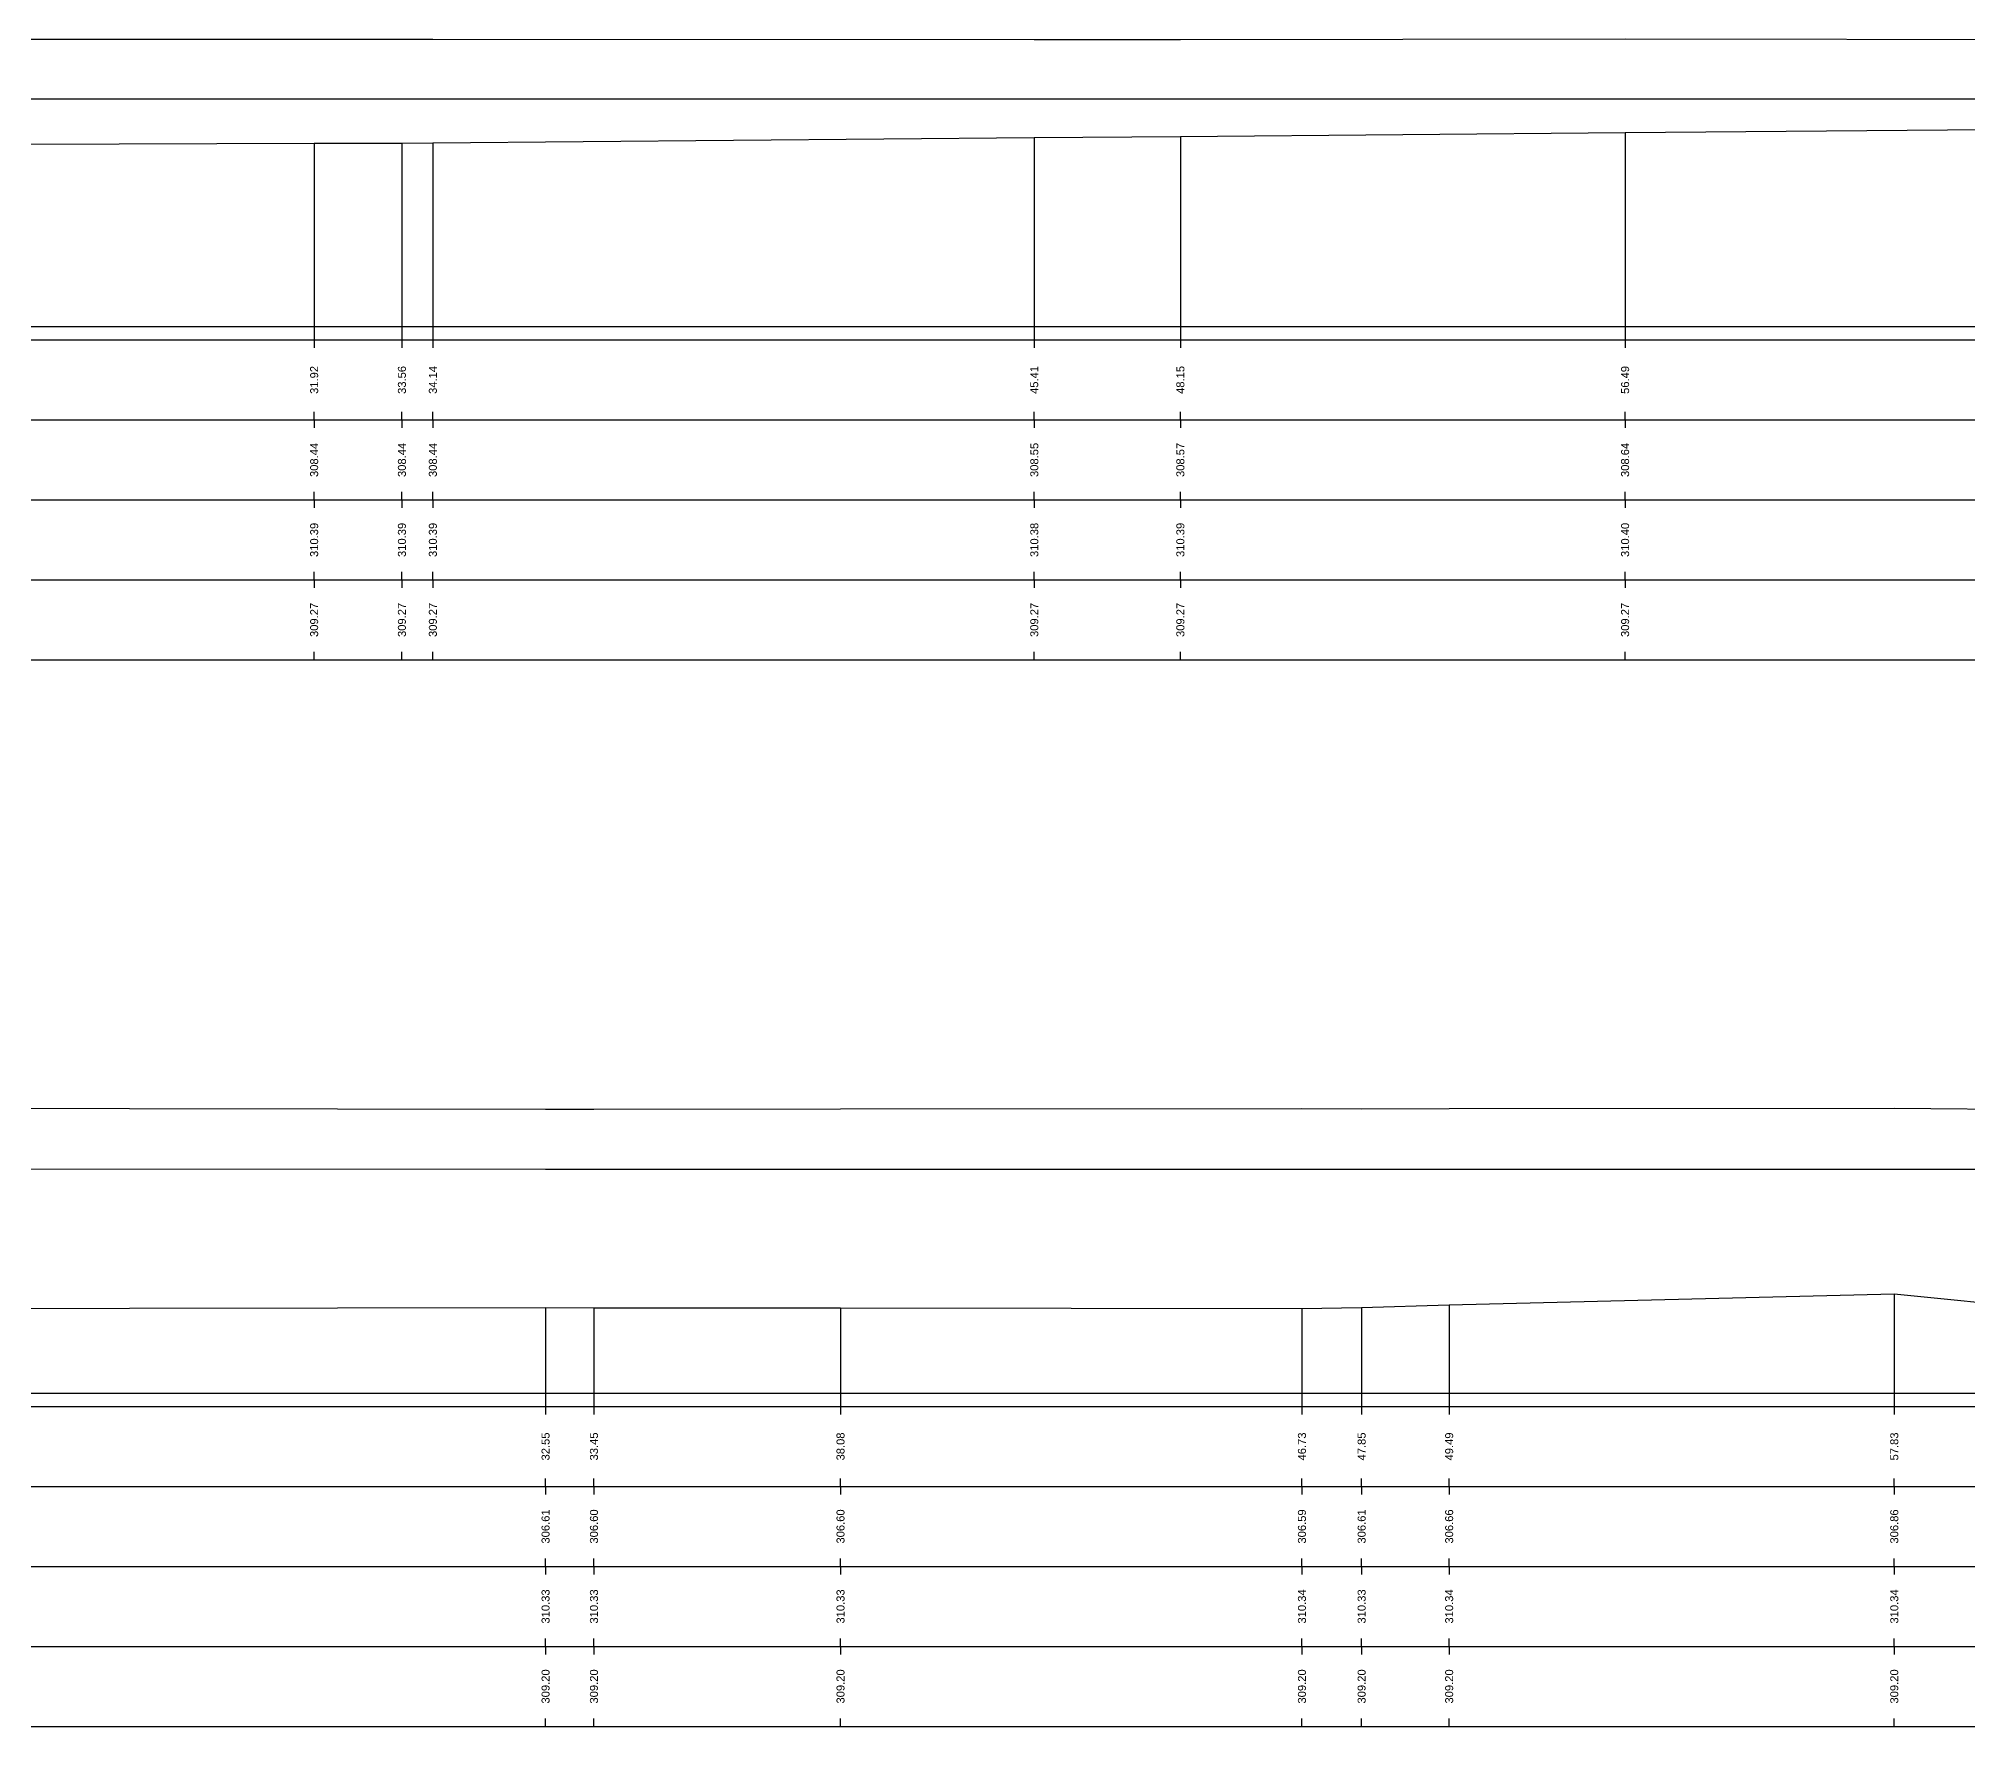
# Model space of a CAD drawing. Header units: millimetres. Extents: x -8 to 448, y 259 to 295.
# Drawn here: x 173.75 to 209.91, y 258.75 to 290.4 of the extents above; entities that cross this region are included whole.
import ezdxf
from ezdxf.enums import TextEntityAlignment as Align

# ---------------------------------------------------------------- set-up
doc = ezdxf.new("R2010")
doc.units = ezdxf.units.MM
doc.styles.get("Standard").update_dxf_attribs({"font": 'arial.ttf'})

msp = doc.modelspace()

# ---------------------------------------------------------------- linework, layer by layer
at = {"layer": 'band'}
for p, q in [((178.917, 284.75), (178.917, 284.6)), ((180.562, 284.75), (180.562, 284.6)), ((181.142, 284.75), (181.142, 284.6)), ((192.417, 284.75), (192.417, 284.6)), ((195.155, 284.75), (195.155, 284.6)), ((203.492, 284.75), (203.492, 284.6)), ((178.917, 283.25), (178.917, 283.4)), ((178.917, 283.25), (178.917, 283.1)), ((180.562, 283.25), (180.562, 283.4)), ((180.562, 283.25), (180.562, 283.1)), ((181.142, 283.25), (181.142, 283.4)), ((181.142, 283.25), (181.142, 283.1)), ((192.417, 283.25), (192.417, 283.4)), ((192.417, 283.25), (192.417, 283.1)), ((195.155, 283.25), (195.155, 283.4)), ((195.155, 283.25), (195.155, 283.1)), ((203.492, 283.25), (203.492, 283.4)), ((203.492, 283.25), (203.492, 283.1)), ((178.917, 281.75), (178.917, 281.9)), ((178.917, 281.75), (178.917, 281.6)), ((180.562, 281.75), (180.562, 281.9)), ((180.562, 281.75), (180.562, 281.6)), ((181.142, 281.75), (181.142, 281.9)), ((181.142, 281.75), (181.142, 281.6)), ((192.417, 281.75), (192.417, 281.9)), ((192.417, 281.75), (192.417, 281.6)), ((195.155, 281.75), (195.155, 281.9)), ((195.155, 281.75), (195.155, 281.6)), ((203.492, 281.75), (203.492, 281.9)), ((203.492, 281.75), (203.492, 281.6)), ((178.917, 280.25), (178.917, 280.4)), ((178.917, 280.25), (178.917, 280.1)), ((180.562, 280.25), (180.562, 280.4)), ((180.562, 280.25), (180.562, 280.1)), ((181.142, 280.25), (181.142, 280.4)), ((181.142, 280.25), (181.142, 280.1)), ((192.417, 280.25), (192.417, 280.4)), ((192.417, 280.25), (192.417, 280.1)), ((195.155, 280.25), (195.155, 280.4)), ((195.155, 280.25), (195.155, 280.1)), ((203.492, 280.25), (203.492, 280.4)), ((203.492, 280.25), (203.492, 280.1)), ((178.917, 278.75), (178.917, 278.9)), ((180.562, 278.75), (180.562, 278.9)), ((181.142, 278.75), (181.142, 278.9)), ((192.417, 278.75), (192.417, 278.9)), ((195.155, 278.75), (195.155, 278.9)), ((203.492, 278.75), (203.492, 278.9)), ((183.255, 264.75), (183.255, 264.6)), ((184.162, 264.75), (184.162, 264.6)), ((188.784, 264.75), (188.784, 264.6)), ((197.434, 264.75), (197.434, 264.6)), ((198.553, 264.75), (198.553, 264.6)), ((200.194, 264.75), (200.194, 264.6)), ((208.538, 264.75), (208.538, 264.6)), ((183.255, 263.25), (183.255, 263.4)), ((183.255, 263.25), (183.255, 263.1)), ((184.162, 263.25), (184.162, 263.4)), ((184.162, 263.25), (184.162, 263.1)), ((188.784, 263.25), (188.784, 263.4)), ((188.784, 263.25), (188.784, 263.1)), ((197.434, 263.25), (197.434, 263.4)), ((197.434, 263.25), (197.434, 263.1)), ((198.553, 263.25), (198.553, 263.4)), ((198.553, 263.25), (198.553, 263.1)), ((200.194, 263.25), (200.194, 263.4)), ((200.194, 263.25), (200.194, 263.1)), ((208.538, 263.25), (208.538, 263.4)), ((208.538, 263.25), (208.538, 263.1)), ((183.255, 261.75), (183.255, 261.9)), ((184.162, 261.75), (184.162, 261.9)), ((188.784, 261.75), (188.784, 261.9)), ((197.434, 261.75), (197.434, 261.9)), ((198.553, 261.75), (198.553, 261.9)), ((200.194, 261.75), (200.194, 261.9)), ((208.538, 261.75), (208.538, 261.9)), ((183.255, 261.75), (183.255, 261.6)), ((184.162, 261.75), (184.162, 261.6)), ((188.784, 261.75), (188.784, 261.6)), ((197.434, 261.75), (197.434, 261.6)), ((198.553, 261.75), (198.553, 261.6)), ((200.194, 261.75), (200.194, 261.6)), ((208.538, 261.75), (208.538, 261.6)), ((183.255, 260.25), (183.255, 260.4)), ((184.162, 260.25), (184.162, 260.4)), ((188.784, 260.25), (188.784, 260.4)), ((197.434, 260.25), (197.434, 260.4)), ((198.553, 260.25), (198.553, 260.4)), ((200.194, 260.25), (200.194, 260.4)), ((208.538, 260.25), (208.538, 260.4)), ((183.255, 260.25), (183.255, 260.1)), ((184.162, 260.25), (184.162, 260.1)), ((188.784, 260.25), (188.784, 260.1)), ((197.434, 260.25), (197.434, 260.1)), ((198.553, 260.25), (198.553, 260.1)), ((200.194, 260.25), (200.194, 260.1)), ((208.538, 260.25), (208.538, 260.1)), ((183.255, 258.75), (183.255, 258.9)), ((184.162, 258.75), (184.162, 258.9)), ((188.784, 258.75), (188.784, 258.9)), ((197.434, 258.75), (197.434, 258.9)), ((198.553, 258.75), (198.553, 258.9)), ((200.194, 258.75), (200.194, 258.9)), ((208.538, 258.75), (208.538, 258.9))]:
    msp.add_line(p, q, dxfattribs=at)
at = {"layer": 'frame'}
for p, q in [((0, 285), (448.327, 285)), ((-7.5, 284.75), (448.327, 284.75)), ((-7.5, 283.25), (448.327, 283.25)), ((-7.5, 281.75), (448.327, 281.75)), ((-7.5, 280.25), (448.327, 280.25)), ((-7.5, 278.75), (448.327, 278.75)), ((-7.5, 264.75), (382.486, 264.75)), ((0, 265), (382.486, 265)), ((-7.5, 263.25), (382.486, 263.25)), ((-7.5, 261.75), (382.486, 261.75)), ((-7.5, 260.25), (382.486, 260.25)), ((-7.5, 258.75), (382.486, 258.75))]:
    msp.add_line(p, q, dxfattribs=at)
at = {"layer": 'marker', "color": 253}
for p, q in [((192.417, 288.547), (192.417, 285)), ((195.155, 288.566), (195.155, 285)), ((203.492, 288.641), (203.492, 285)), ((178.917, 288.438), (178.917, 285)), ((180.562, 288.441), (180.562, 285)), ((181.142, 288.444), (181.142, 285)), ((178.917, 285), (178.917, 284.75)), ((180.562, 285), (180.562, 284.75)), ((181.142, 285), (181.142, 284.75)), ((192.417, 285), (192.417, 284.75)), ((195.155, 285), (195.155, 284.75)), ((203.492, 285), (203.492, 284.75)), ((208.538, 266.862), (208.538, 265)), ((183.255, 266.606), (183.255, 265)), ((184.162, 266.599), (184.162, 265)), ((188.784, 266.601), (188.784, 265)), ((197.434, 266.588), (197.434, 265)), ((198.553, 266.607), (198.553, 265)), ((200.194, 266.658), (200.194, 265)), ((183.255, 265), (183.255, 264.75)), ((184.162, 265), (184.162, 264.75)), ((188.784, 265), (188.784, 264.75)), ((197.434, 265), (197.434, 264.75)), ((198.553, 265), (198.553, 264.75)), ((200.194, 265), (200.194, 264.75)), ((208.538, 265), (208.538, 264.75))]:
    msp.add_line(p, q, dxfattribs=at)
at = {"layer": 'profile', "true_color": 0xff007f}
for points in [[(134.759, 290.389), (140.426, 290.388), (149.307, 290.385), (150.652, 290.386), (161.907, 290.393), (166.129, 290.39), (178.917, 290.39), (180.562, 290.39), (181.142, 290.39), (192.417, 290.383), (195.155, 290.386), (203.492, 290.396), (211.797, 290.382), (217.494, 290.377), (222.502, 290.387), (230.871, 290.402), (237.623, 290.386), (244.133, 290.373), (251.171, 290.392), (257.601, 290.398), (267.047, 290.384), (272.803, 290.388), (278.709, 290.394), (282.955, 290.389)], [(134.159, 270.329), (143.776, 270.338), (148.123, 270.341), (149.655, 270.34), (159.03, 270.328), (166.988, 270.339), (171.55, 270.344), (183.255, 270.327), (184.162, 270.327), (188.784, 270.329), (197.434, 270.337), (198.553, 270.332), (200.194, 270.339), (208.538, 270.345), (211.281, 270.32)]]:
    msp.add_lwpolyline(points, dxfattribs=at)
at = {"layer": 'profile'}
for points in [[(134.759, 287.762), (140.426, 287.895), (149.307, 288.042), (150.652, 288.062), (161.907, 288.315), (166.129, 288.396), (178.917, 288.438), (180.562, 288.441), (181.142, 288.444), (192.417, 288.547), (195.155, 288.566), (203.492, 288.641), (211.797, 288.706), (217.494, 288.738), (222.502, 288.795), (230.871, 288.868), (237.623, 288.923), (244.133, 288.979), (251.171, 289.036), (257.601, 289.092), (267.047, 289.169), (272.803, 289.219), (278.709, 289.266), (282.955, 289.301)], [(134.159, 266.46), (143.776, 266.457), (148.123, 266.458), (149.655, 266.478), (159.03, 266.57), (166.988, 266.556), (171.55, 266.587), (183.255, 266.606), (184.162, 266.599), (188.784, 266.601), (197.434, 266.588), (198.553, 266.607), (200.194, 266.658), (208.538, 266.862), (211.281, 266.588)]]:
    msp.add_lwpolyline(points, dxfattribs=at)
at = {"layer": 'profile', "true_color": 0x1d1dff}
for points in [[(134.759, 289.269), (140.426, 289.268), (149.307, 289.267), (150.652, 289.268), (161.907, 289.271), (166.129, 289.269), (178.917, 289.269), (180.562, 289.269), (181.142, 289.269), (192.417, 289.27), (195.155, 289.271), (203.492, 289.269), (211.797, 289.27), (217.494, 289.271), (222.502, 289.27), (230.871, 289.269), (237.623, 289.271), (244.133, 289.271), (251.171, 289.269), (257.601, 289.271), (267.047, 289.271), (272.803, 289.267), (278.709, 289.282)], [(134.159, 269.202), (143.776, 269.203), (148.123, 269.203), (149.655, 269.203), (159.03, 269.201), (166.988, 269.205), (171.55, 269.206), (183.255, 269.201), (184.162, 269.201), (188.784, 269.201), (197.434, 269.201), (198.553, 269.201), (200.194, 269.2), (208.538, 269.2), (211.281, 269.202)]]:
    msp.add_lwpolyline(points, dxfattribs=at)

# ---------------------------------------------------------------- texts
for s, p in [('31.92', (178.917, 284)), ('33.56', (180.562, 284)), ('34.14', (181.142, 284)), ('45.41', (192.417, 284)), ('48.15', (195.155, 284)), ('56.49', (203.492, 284)), ('308.44', (178.917, 282.5)), ('308.44', (180.562, 282.5)), ('308.44', (181.142, 282.5)), ('308.55', (192.417, 282.5)), ('308.57', (195.155, 282.5)), ('308.64', (203.492, 282.5)), ('32.55', (183.255, 264)), ('33.45', (184.162, 264)), ('38.08', (188.784, 264)), ('46.73', (197.434, 264)), ('47.85', (198.553, 264)), ('49.49', (200.194, 264)), ('57.83', (208.538, 264)), ('306.61', (183.255, 262.5)), ('306.60', (184.162, 262.5)), ('306.60', (188.784, 262.5)), ('306.59', (197.434, 262.5)), ('306.61', (198.553, 262.5)), ('306.66', (200.194, 262.5)), ('306.86', (208.538, 262.5))]:
    msp.add_text(s, height=0.15, rotation=90).set_placement(p, align=Align.MIDDLE)
at = {"true_color": 0xff007f}
for s, p in [('310.40', (203.492, 281)), ('310.39', (178.917, 281)), ('310.39', (180.562, 281)), ('310.39', (181.142, 281)), ('310.38', (192.417, 281)), ('310.39', (195.155, 281)), ('310.33', (183.255, 261)), ('310.33', (184.162, 261)), ('310.33', (188.784, 261)), ('310.34', (197.434, 261)), ('310.33', (198.553, 261)), ('310.34', (200.194, 261)), ('310.34', (208.538, 261))]:
    msp.add_text(s, height=0.15, rotation=90, dxfattribs=at).set_placement(p, align=Align.MIDDLE)
at = {"true_color": 0x1d1dff}
for s, p in [('309.27', (178.917, 279.5)), ('309.27', (180.562, 279.5)), ('309.27', (181.142, 279.5)), ('309.27', (192.417, 279.5)), ('309.27', (195.155, 279.5)), ('309.27', (203.492, 279.5)), ('309.20', (183.255, 259.5)), ('309.20', (184.162, 259.5)), ('309.20', (188.784, 259.5)), ('309.20', (197.434, 259.5)), ('309.20', (198.553, 259.5)), ('309.20', (200.194, 259.5)), ('309.20', (208.538, 259.5))]:
    msp.add_text(s, height=0.15, rotation=90, dxfattribs=at).set_placement(p, align=Align.MIDDLE)

doc.saveas('drawing.dxf')
